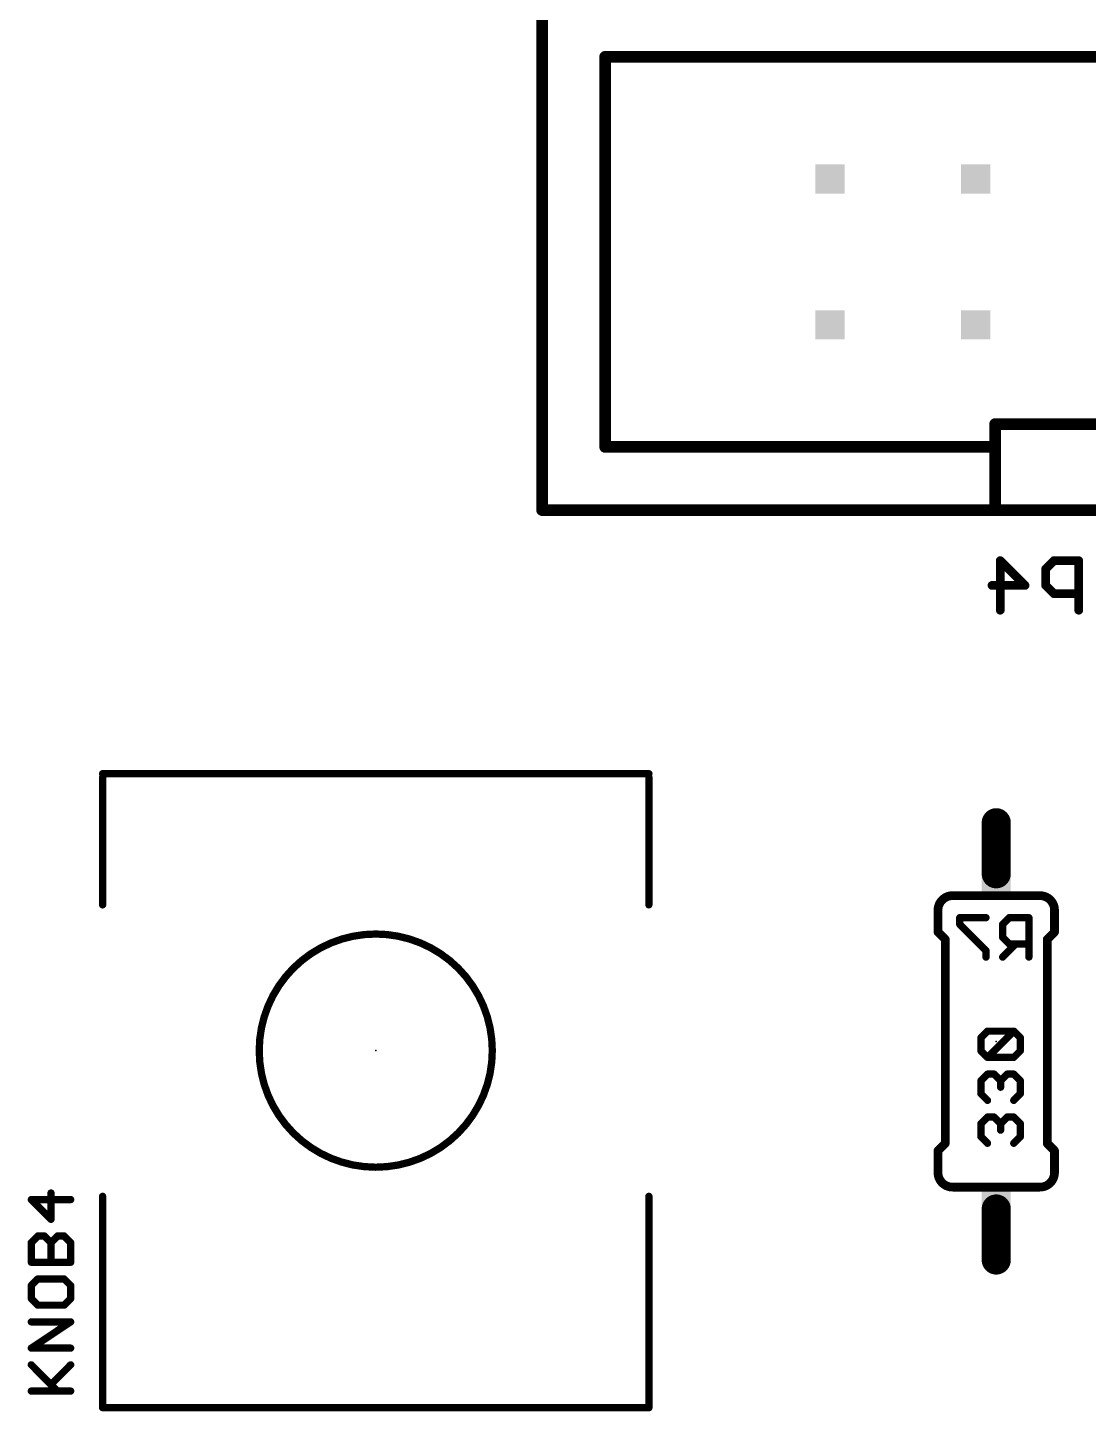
# Model space of a CAD drawing. Extents: x 0 to 100, y 1 to 103.
# Drawn here: x 63.93 to 82.42, y 26.71 to 50.83 of the extents above; entities that cross this region are included whole.
import ezdxf

# ---------------------------------------------------------------- set-up
doc = ezdxf.new("R2010")
doc.units = 0
for name, color, linetype in [('21', 253, 'CONTINUOUS'), ('22', 253, 'CONTINUOUS'), ('23', 7, 'CONTINUOUS'), ('24', 7, 'CONTINUOUS'), ('25', 253, 'CONTINUOUS'), ('26', 253, 'CONTINUOUS'), ('28', 253, 'CONTINUOUS'), ('52', 253, 'CONTINUOUS')]:
    doc.layers.add(name, color=color, linetype=linetype)

# ---------------------------------------------------------------- blocks, each defined once
blk = doc.blocks.new('RECT')
blk.add_solid([(-0.5, -0.5), (0.5, -0.5), (-0.5, 0.5), (0.5, 0.5)])

msp = doc.modelspace()

# ---------------------------------------------------------------- linework, layer by layer
at = {"layer": '21'}
for points, const_width in [([(65.2375, 37.8578, 1), (65.2375, 37.7942)], 0.0635), ([(74.7625, 37.7942, 1), (74.7625, 37.8578)], 0.0635), ([(65.2692, 37.7625, 1), (65.2057, 37.7625)], 0.0635), ([(74.7943, 37.7625, 1), (74.7308, 37.7625)], 0.0635), ([(65.2057, 35.54, 1), (65.2692, 35.54)], 0.0635), ([(74.7308, 35.54, 1), (74.7943, 35.54)], 0.0635), ([(70, 30.968, 1), (70, 35.032, 1), (70, 30.968)], 0.127), ([(65.2692, 30.46, 1), (65.2057, 30.46)], 0.0635), ([(74.7943, 30.46, 1), (74.7308, 30.46)], 0.0635), ([(65.2057, 26.777, 1), (65.2692, 26.777)], 0.0635), ([(65.2375, 26.8087, 1), (65.2375, 26.7453)], 0.0635), ([(74.7308, 26.777, 1), (74.7943, 26.777)], 0.0635), ([(74.7625, 26.7453, 1), (74.7625, 26.8087)], 0.0635)]:
    msp.add_lwpolyline(points, format="xyb", dxfattribs=dict(at, const_width=const_width))
at = {"layer": '21', "const_width": 0.127}
for points in [[(74.7625, 37.826), (65.2375, 37.826)], [(65.2375, 35.54), (65.2375, 37.7625)], [(74.7625, 35.54), (74.7625, 37.7625)], [(65.2375, 26.777), (65.2375, 30.46)], [(74.7625, 26.777), (74.7625, 30.46)], [(65.2375, 26.777), (74.7625, 26.777)]]:
    msp.add_lwpolyline(points, dxfattribs=at)
at = {"layer": '22'}
for points, const_width in [([(72.9, 51.42), (72.9, 42.42)], 0.2032), ([(85.2, 43.92), (80.8, 43.92)], 0.2032), ([(80.8, 43.92), (80.8, 42.42)], 0.2032), ([(72.9, 42.42), (80.8, 42.42)], 0.2032), ([(80.8, 42.42), (85.2, 42.42)], 0.2032), ([(81.581, 35.7008), (80.057, 35.7008)], 0.1524), ([(79.803, 35.4468), (79.803, 35.0658)], 0.1524), ([(81.835, 35.4468), (81.835, 35.0658)], 0.1524), ([(79.93, 34.9388), (79.803, 35.0658)], 0.1524), ([(79.93, 31.3828), (79.93, 34.9388)], 0.1524), ([(81.708, 34.9388), (81.835, 35.0658)], 0.1524), ([(81.708, 31.3828), (81.708, 34.9388)], 0.1524), ([(79.93, 31.3828), (79.803, 31.2558)], 0.1524), ([(81.708, 31.3828), (81.835, 31.2558)], 0.1524), ([(79.803, 30.8748), (79.803, 31.2558)], 0.1524), ([(81.835, 30.8748), (81.835, 31.2558)], 0.1524), ([(81.581, 30.6208), (80.057, 30.6208)], 0.1524)]:
    msp.add_lwpolyline(points, dxfattribs=dict(at, const_width=const_width))
for points, const_width in [([(80.8, 43.9708, 1), (80.8, 43.8692)], 0.1016), ([(80.8508, 43.92, 1), (80.7492, 43.92)], 0.1016), ([(72.9, 42.4708, 1), (72.9, 42.3692)], 0.1016), ([(72.8492, 42.42, 1), (72.9508, 42.42)], 0.1016), ([(80.8, 42.4708, 1), (80.8, 42.3692)], 0.1016), ([(80.7492, 42.42, 1), (80.8508, 42.42)], 0.1016), ([(80.8, 42.3692, 1), (80.8, 42.4708)], 0.1016), ([(80.057, 35.7008, 0.4142), (79.803, 35.4468)], 0.1524), ([(80.057, 35.7389, 1), (80.057, 35.6627)], 0.0762), ([(80.057, 35.6627, 1), (80.057, 35.7389)], 0.0762), ([(81.835, 35.4468, 0.4142), (81.581, 35.7008)], 0.1524), ([(81.581, 35.7389, 1), (81.581, 35.6627)], 0.0762), ([(81.581, 35.6627, 1), (81.581, 35.7389)], 0.0762), ([(79.8411, 35.4468, 1), (79.7649, 35.4468)], 0.0762), ([(79.7649, 35.4468, 1), (79.8411, 35.4468)], 0.0762), ([(81.8731, 35.4468, 1), (81.7969, 35.4468)], 0.0762), ([(81.7969, 35.4468, 1), (81.8731, 35.4468)], 0.0762), ([(79.7649, 35.0658, 1), (79.8411, 35.0658)], 0.0762), ([(79.8299, 35.0927, 1), (79.7761, 35.0389)], 0.0762), ([(79.9681, 34.9388, 1), (79.8919, 34.9388)], 0.0762), ([(79.9031, 34.9119, 1), (79.9569, 34.9657)], 0.0762), ([(81.7461, 34.9388, 1), (81.6699, 34.9388)], 0.0762), ([(81.6811, 34.9657, 1), (81.7349, 34.9119)], 0.0762), ([(81.7969, 35.0658, 1), (81.8731, 35.0658)], 0.0762), ([(81.8619, 35.0389, 1), (81.8081, 35.0927)], 0.0762), ([(79.8919, 31.3828, 1), (79.9681, 31.3828)], 0.0762), ([(79.9569, 31.3559, 1), (79.9031, 31.4097)], 0.0762), ([(81.6699, 31.3828, 1), (81.7461, 31.3828)], 0.0762), ([(81.7349, 31.4097, 1), (81.6811, 31.3559)], 0.0762), ([(79.8411, 31.2558, 1), (79.7649, 31.2558)], 0.0762), ([(79.7761, 31.2827, 1), (79.8299, 31.2289)], 0.0762), ([(81.8731, 31.2558, 1), (81.7969, 31.2558)], 0.0762), ([(81.8081, 31.2289, 1), (81.8619, 31.2827)], 0.0762), ([(79.803, 30.8748, 0.4142), (80.057, 30.6208)], 0.1524), ([(79.8411, 30.8748, 1), (79.7649, 30.8748)], 0.0762), ([(79.7649, 30.8748, 1), (79.8411, 30.8748)], 0.0762), ([(81.581, 30.6208, 0.4142), (81.835, 30.8748)], 0.1524), ([(81.8731, 30.8748, 1), (81.7969, 30.8748)], 0.0762), ([(81.7969, 30.8748, 1), (81.8731, 30.8748)], 0.0762), ([(80.057, 30.6589, 1), (80.057, 30.5827)], 0.0762), ([(80.057, 30.5827, 1), (80.057, 30.6589)], 0.0762), ([(81.581, 30.6589, 1), (81.581, 30.5827)], 0.0762), ([(81.581, 30.5827, 1), (81.581, 30.6589)], 0.0762)]:
    msp.add_lwpolyline(points, format="xyb", dxfattribs=dict(at, const_width=const_width))
at = {"layer": '23'}
msp.add_point((70, 33), dxfattribs=at)
at = {"layer": '24'}
msp.add_point((80.819, 33.1608), dxfattribs=at)
at = {"layer": '25', "const_width": 0.127}
for points in [[(64.6805, 30.4034), (63.9941, 30.4034)], [(63.9941, 30.4034), (64.3373, 30.0602)], [(64.3373, 30.0602), (64.3373, 30.5178)], [(63.9941, 29.6549), (64.1085, 29.7693)], [(63.9941, 29.3117), (63.9941, 29.6549)], [(64.1085, 29.7693), (64.2229, 29.7693)], [(64.2229, 29.7693), (64.3373, 29.6549)], [(64.3373, 29.6549), (64.4517, 29.7693)], [(64.3373, 29.3117), (64.3373, 29.6549)], [(64.4517, 29.7693), (64.5661, 29.7693)], [(64.5661, 29.7693), (64.6805, 29.6549)], [(64.6805, 29.6549), (64.6805, 29.3117)], [(64.6805, 29.3117), (63.9941, 29.3117)], [(64.1085, 29.0209), (63.9941, 28.9065)], [(63.9941, 28.9065), (63.9941, 28.6777)], [(64.5661, 29.0209), (64.1085, 29.0209)], [(64.6805, 28.9065), (64.5661, 29.0209)], [(64.6805, 28.6777), (64.6805, 28.9065)], [(63.9941, 28.6777), (64.1085, 28.5633)], [(64.5661, 28.5633), (64.6805, 28.6777)], [(64.1085, 28.5633), (64.5661, 28.5633)], [(63.9941, 27.8149), (64.6805, 28.2725)], [(64.6805, 28.2725), (63.9941, 28.2725)], [(64.6805, 27.8149), (63.9941, 27.8149)], [(64.4517, 27.0665), (63.9941, 27.5241)], [(64.3373, 27.1809), (64.6805, 27.5241)], [(63.9941, 27.0665), (64.6805, 27.0665)]]:
    msp.add_lwpolyline(points, dxfattribs=at)
at = {"layer": '25', "const_width": 0.0635}
for points in [[(63.9941, 30.4351, 1), (63.9941, 30.3716)], [(64.0166, 30.4258, 1), (63.9717, 30.3809)], [(64.3691, 30.5178, 1), (64.3056, 30.5178)], [(64.6805, 30.3716, 1), (64.6805, 30.4351)], [(64.3056, 30.0602, 1), (64.3691, 30.0602)], [(64.3149, 30.0377, 1), (64.3598, 30.0826)], [(64.0259, 29.6549, 1), (63.9624, 29.6549)], [(63.9717, 29.6774, 1), (64.0166, 29.6325)], [(64.1085, 29.8011, 1), (64.1085, 29.7376)], [(64.131, 29.7469, 1), (64.0861, 29.7918)], [(64.2454, 29.7918, 1), (64.2005, 29.7469)], [(64.2229, 29.7376, 1), (64.2229, 29.8011)], [(64.3691, 29.6549, 1), (64.3056, 29.6549)], [(64.3149, 29.6774, 1), (64.3598, 29.6325)], [(64.3149, 29.6325, 1), (64.3598, 29.6774)], [(64.4517, 29.8011, 1), (64.4517, 29.7376)], [(64.4742, 29.7469, 1), (64.4293, 29.7918)], [(64.5886, 29.7918, 1), (64.5437, 29.7469)], [(64.5661, 29.7376, 1), (64.5661, 29.8011)], [(64.7123, 29.6549, 1), (64.6488, 29.6549)], [(64.658, 29.6325, 1), (64.703, 29.6774)], [(63.9941, 29.3435, 1), (63.9941, 29.28)], [(63.9624, 29.3117, 1), (64.0259, 29.3117)], [(64.3056, 29.3117, 1), (64.3691, 29.3117)], [(64.6488, 29.3117, 1), (64.7123, 29.3117)], [(64.6805, 29.28, 1), (64.6805, 29.3435)], [(64.0259, 28.9065, 1), (63.9624, 28.9065)], [(63.9717, 28.929, 1), (64.0166, 28.8841)], [(64.1085, 29.0527, 1), (64.1085, 28.9892)], [(64.131, 28.9985, 1), (64.0861, 29.0434)], [(64.5886, 29.0434, 1), (64.5437, 28.9985)], [(64.5661, 28.9892, 1), (64.5661, 29.0527)], [(64.7123, 28.9065, 1), (64.6488, 28.9065)], [(64.658, 28.8841, 1), (64.703, 28.929)], [(63.9624, 28.6777, 1), (64.0259, 28.6777)], [(64.0166, 28.7002, 1), (63.9717, 28.6553)], [(64.6488, 28.6777, 1), (64.7123, 28.6777)], [(64.703, 28.6553, 1), (64.658, 28.7002)], [(64.1085, 28.5951, 1), (64.1085, 28.5316)], [(64.0861, 28.5409, 1), (64.131, 28.5858)], [(64.5437, 28.5858, 1), (64.5886, 28.5409)], [(64.5661, 28.5316, 1), (64.5661, 28.5951)], [(63.9941, 28.3043, 1), (63.9941, 28.2408)], [(64.6981, 28.2461, 1), (64.6629, 28.2989)], [(64.6805, 28.2408, 1), (64.6805, 28.3043)], [(63.9941, 27.8467, 1), (63.9941, 27.7832)], [(63.9765, 27.8413, 1), (64.0117, 27.7885)], [(64.6805, 27.7832, 1), (64.6805, 27.8467)], [(64.0166, 27.5465, 1), (63.9717, 27.5016)], [(64.703, 27.5016, 1), (64.658, 27.5465)], [(63.9941, 27.0983, 1), (63.9941, 27.0348)], [(64.3149, 27.2033, 1), (64.3598, 27.1584)], [(64.4293, 27.044, 1), (64.4742, 27.089)], [(64.6805, 27.0348, 1), (64.6805, 27.0983)]]:
    msp.add_lwpolyline(points, format="xyb", dxfattribs=at)
at = {"layer": '26'}
for points, const_width in [([(80.9161, 41.5665, 1), (80.8622, 41.5126)], 0.0762), ([(80.9273, 41.5395, 1), (80.8511, 41.5395)], 0.0762), ([(81.8247, 41.5776, 1), (81.8247, 41.5014)], 0.0762), ([(81.8516, 41.5126, 1), (81.7977, 41.5665)], 0.0762), ([(82.2949, 41.5395, 1), (82.2187, 41.5395)], 0.0762), ([(82.2568, 41.5014, 1), (82.2568, 41.5776)], 0.0762), ([(81.7187, 41.3955, 1), (81.6425, 41.3955)], 0.0762), ([(81.6537, 41.4224, 1), (81.7076, 41.3685)], 0.0762), ([(80.7451, 41.1455, 1), (80.7451, 41.0693)], 0.0762), ([(81.2944, 41.0804, 1), (81.3483, 41.1343)], 0.0762), ([(81.3213, 41.0693, 1), (81.3213, 41.1455)], 0.0762), ([(81.7076, 41.1343, 1), (81.6537, 41.0804)], 0.0762), ([(81.6425, 41.1074, 1), (81.7187, 41.1074)], 0.0762), ([(81.8247, 41.0014, 1), (81.8247, 40.9252)], 0.0762), ([(81.7977, 40.9364, 1), (81.8516, 40.9903)], 0.0762), ([(82.2568, 40.9252, 1), (82.2568, 41.0014)], 0.0762), ([(80.8511, 40.6752, 1), (80.9273, 40.6752)], 0.0762), ([(82.2187, 40.6752, 1), (82.2949, 40.6752)], 0.0762), ([(80.1823, 35.3482, 1), (80.1823, 35.2847)], 0.0635), ([(80.2141, 35.3165, 1), (80.1506, 35.3165)], 0.0635), ([(80.1506, 35.2021, 1), (80.2141, 35.2021)], 0.0635), ([(80.2048, 35.2245, 1), (80.1599, 35.1796)], 0.0635), ([(80.6399, 35.2847, 1), (80.6399, 35.3482)], 0.0635), ([(80.9625, 35.2021, 1), (80.899, 35.2021)], 0.0635), ([(80.9083, 35.2245, 1), (80.9532, 35.1796)], 0.0635), ([(81.0451, 35.3482, 1), (81.0451, 35.2847)], 0.0635), ([(81.0676, 35.294, 1), (81.0227, 35.3389)], 0.0635), ([(81.4201, 35.3165, 1), (81.3566, 35.3165)], 0.0635), ([(81.3883, 35.2847, 1), (81.3883, 35.3482)], 0.0635), ([(80.899, 34.9733, 1), (80.9625, 34.9733)], 0.0635), ([(80.9532, 34.9957, 1), (80.9083, 34.9508)], 0.0635), ([(80.6717, 34.7445, 1), (80.6082, 34.7445)], 0.0635), ([(80.6175, 34.722, 1), (80.6624, 34.7669)], 0.0635), ([(81.0451, 34.8906, 1), (81.0451, 34.8271)], 0.0635), ([(81.0227, 34.8364, 1), (81.0676, 34.8813)], 0.0635), ([(81.182, 34.8364, 1), (81.1371, 34.8813)], 0.0635), ([(81.3883, 34.8271, 1), (81.3883, 34.8906)], 0.0635), ([(80.6082, 34.6301, 1), (80.6717, 34.6301)], 0.0635), ([(80.9083, 34.6526, 1), (80.9532, 34.6076)], 0.0635), ([(81.3566, 34.6301, 1), (81.4201, 34.6301)], 0.0635)]:
    msp.add_lwpolyline(points, format="xyb", dxfattribs=dict(at, const_width=const_width))
for points, const_width in [([(80.8892, 40.6752), (80.8892, 41.5395)], 0.1524), ([(80.8892, 41.5395), (81.3213, 41.1074)], 0.1524), ([(81.8247, 41.5395), (81.6806, 41.3955)], 0.1524), ([(82.2568, 41.5395), (81.8247, 41.5395)], 0.1524), ([(82.2568, 40.6752), (82.2568, 41.5395)], 0.1524), ([(81.6806, 41.3955), (81.6806, 41.1074)], 0.1524), ([(81.3213, 41.1074), (80.7451, 41.1074)], 0.1524), ([(81.6806, 41.1074), (81.8247, 40.9633)], 0.1524), ([(81.8247, 40.9633), (82.2568, 40.9633)], 0.1524), ([(80.6399, 35.3165), (80.1823, 35.3165)], 0.127), ([(80.1823, 35.3165), (80.1823, 35.2021)], 0.127), ([(80.1823, 35.2021), (80.6399, 34.7445)], 0.127), ([(81.0451, 35.3165), (80.9307, 35.2021)], 0.127), ([(80.9307, 35.2021), (80.9307, 34.9733)], 0.127), ([(81.3883, 35.3165), (81.0451, 35.3165)], 0.127), ([(81.3883, 34.6301), (81.3883, 35.3165)], 0.127), ([(80.9307, 34.9733), (81.0451, 34.8589)], 0.127), ([(80.6399, 34.7445), (80.6399, 34.6301)], 0.127), ([(81.1595, 34.8589), (80.9307, 34.6301)], 0.127), ([(81.0451, 34.8589), (81.3883, 34.8589)], 0.127)]:
    msp.add_lwpolyline(points, dxfattribs=dict(at, const_width=const_width))
at = {"layer": '28', "const_width": 0.127}
for points in [[(80.6667, 33.3391), (80.5523, 33.2247)], [(80.5523, 33.2247), (80.5523, 32.9959)], [(81.1243, 33.3391), (80.6667, 33.3391)], [(80.6667, 32.8815), (81.1243, 33.3391)], [(81.2387, 33.2247), (81.1243, 33.3391)], [(81.2387, 32.9959), (81.2387, 33.2247)], [(80.5523, 32.9959), (80.6667, 32.8815)], [(81.1243, 32.8815), (81.2387, 32.9959)], [(80.6667, 32.8815), (81.1243, 32.8815)], [(80.6667, 32.5907), (80.5523, 32.4763)], [(80.7811, 32.5907), (80.6667, 32.5907)], [(80.8955, 32.4763), (80.7811, 32.5907)], [(81.0099, 32.5907), (80.8955, 32.4763)], [(81.1243, 32.5907), (81.0099, 32.5907)], [(81.2387, 32.4763), (81.1243, 32.5907)], [(80.5523, 32.4763), (80.5523, 32.2475)], [(80.8955, 32.4763), (80.8955, 32.3619)], [(81.2387, 32.2475), (81.2387, 32.4763)], [(80.5523, 32.2475), (80.6667, 32.1331)], [(81.1243, 32.1331), (81.2387, 32.2475)], [(80.6667, 31.8422), (80.5523, 31.7278)], [(80.7811, 31.8422), (80.6667, 31.8422)], [(80.8955, 31.7278), (80.7811, 31.8422)], [(81.0099, 31.8422), (80.8955, 31.7278)], [(81.1243, 31.8422), (81.0099, 31.8422)], [(81.2387, 31.7278), (81.1243, 31.8422)], [(80.5523, 31.7278), (80.5523, 31.4991)], [(80.8955, 31.7278), (80.8955, 31.6134)], [(81.2387, 31.4991), (81.2387, 31.7278)], [(80.5523, 31.4991), (80.6667, 31.3847)], [(81.1243, 31.3847), (81.2387, 31.4991)]]:
    msp.add_lwpolyline(points, dxfattribs=at)
at = {"layer": '28', "const_width": 0.0635}
for points in [[(80.5841, 33.2247, 1), (80.5206, 33.2247)], [(80.5298, 33.2471, 1), (80.5748, 33.2022)], [(80.6667, 33.3708, 1), (80.6667, 33.3073)], [(80.6891, 33.3166, 1), (80.6442, 33.3615)], [(81.1467, 33.3615, 1), (81.1018, 33.3166)], [(81.1467, 33.3166, 1), (81.1018, 33.3615)], [(81.1243, 33.3073, 1), (81.1243, 33.3708)], [(81.2704, 33.2247, 1), (81.2069, 33.2247)], [(81.2162, 33.2022, 1), (81.2611, 33.2471)], [(80.5748, 33.0183, 1), (80.5298, 32.9734)], [(81.2611, 32.9734, 1), (81.2162, 33.0183)], [(80.5206, 32.9959, 1), (80.5841, 32.9959)], [(80.6667, 32.9132, 1), (80.6667, 32.8497)], [(80.6442, 32.9039, 1), (80.6891, 32.859)], [(80.6442, 32.859, 1), (80.6891, 32.9039)], [(81.1018, 32.9039, 1), (81.1467, 32.859)], [(81.1243, 32.8497, 1), (81.1243, 32.9132)], [(81.2069, 32.9959, 1), (81.2704, 32.9959)], [(80.6667, 32.6224, 1), (80.6667, 32.5589)], [(80.6891, 32.5682, 1), (80.6442, 32.6131)], [(80.8035, 32.6131, 1), (80.7586, 32.5682)], [(80.7811, 32.5589, 1), (80.7811, 32.6224)], [(81.0099, 32.6224, 1), (81.0099, 32.5589)], [(81.0323, 32.5682, 1), (80.9874, 32.6131)], [(81.1467, 32.6131, 1), (81.1018, 32.5682)], [(81.1243, 32.5589, 1), (81.1243, 32.6224)], [(80.5841, 32.4763, 1), (80.5206, 32.4763)], [(80.5298, 32.4987, 1), (80.5748, 32.4538)], [(80.9272, 32.4763, 1), (80.8637, 32.4763)], [(80.8637, 32.3619, 1), (80.9272, 32.3619)], [(80.873, 32.4987, 1), (80.9179, 32.4538)], [(80.873, 32.4538, 1), (80.9179, 32.4987)], [(81.2704, 32.4763, 1), (81.2069, 32.4763)], [(81.2162, 32.4538, 1), (81.2611, 32.4987)], [(80.5748, 32.2699, 1), (80.5298, 32.225)], [(80.5206, 32.2475, 1), (80.5841, 32.2475)], [(80.6442, 32.1106, 1), (80.6891, 32.1555)], [(81.1018, 32.1555, 1), (81.1467, 32.1106)], [(81.2069, 32.2475, 1), (81.2704, 32.2475)], [(81.2611, 32.225, 1), (81.2162, 32.2699)], [(80.6667, 31.874, 1), (80.6667, 31.8105)], [(80.6891, 31.8198, 1), (80.6442, 31.8647)], [(80.8035, 31.8647, 1), (80.7586, 31.8198)], [(80.7811, 31.8105, 1), (80.7811, 31.874)], [(81.0099, 31.874, 1), (81.0099, 31.8105)], [(81.0323, 31.8198, 1), (80.9874, 31.8647)], [(81.1467, 31.8647, 1), (81.1018, 31.8198)], [(81.1243, 31.8105, 1), (81.1243, 31.874)], [(80.5841, 31.7278, 1), (80.5206, 31.7278)], [(80.5298, 31.7503, 1), (80.5748, 31.7054)], [(80.9272, 31.7278, 1), (80.8637, 31.7278)], [(80.8637, 31.6134, 1), (80.9272, 31.6134)], [(80.873, 31.7503, 1), (80.9179, 31.7054)], [(80.873, 31.7054, 1), (80.9179, 31.7503)], [(81.2704, 31.7278, 1), (81.2069, 31.7278)], [(81.2162, 31.7054, 1), (81.2611, 31.7503)], [(80.5748, 31.5215, 1), (80.5298, 31.4766)], [(80.5206, 31.4991, 1), (80.5841, 31.4991)], [(80.6442, 31.3622, 1), (80.6891, 31.4071)], [(81.1018, 31.4071, 1), (81.1467, 31.3622)], [(81.2069, 31.4991, 1), (81.2704, 31.4991)], [(81.2611, 31.4766, 1), (81.2162, 31.5215)]]:
    msp.add_lwpolyline(points, format="xyb", dxfattribs=at)
at = {"layer": '52'}
for points, const_width in [([(92, 50.32), (74, 50.32)], 0.2032), ([(74, 43.52), (74, 50.32)], 0.2032), ([(74, 43.52), (80.8, 43.52)], 0.2032), ([(80.819, 36.9708), (80.819, 36.0818)], 0.508), ([(80.819, 29.3508), (80.819, 30.2398)], 0.508)]:
    msp.add_lwpolyline(points, dxfattribs=dict(at, const_width=const_width))
for points, const_width in [([(74, 50.3708, 1), (74, 50.2692)], 0.1016), ([(74.0508, 50.32, 1), (73.9492, 50.32)], 0.1016), ([(74, 43.5708, 1), (74, 43.4692)], 0.1016), ([(73.9492, 43.52, 1), (74.0508, 43.52)], 0.1016), ([(80.8, 43.4692, 1), (80.8, 43.5708)], 0.1016), ([(80.946, 36.9708, 1), (80.692, 36.9708)], 0.254), ([(80.692, 36.0818, 1), (80.946, 36.0818)], 0.254), ([(80.946, 30.2398, 1), (80.692, 30.2398)], 0.254), ([(80.692, 29.3508, 1), (80.946, 29.3508)], 0.254)]:
    msp.add_lwpolyline(points, format="xyb", dxfattribs=dict(at, const_width=const_width))

# ---------------------------------------------------------------- block references
at = {"layer": '22', "xscale": 0.381, "yscale": 0.508, "rotation": 270}
for p in [(80.819, 35.8913), (80.819, 30.4303)]:
    msp.add_blockref('RECT', p, dxfattribs=at)
at = {"layer": '52', "xscale": 0.508, "yscale": 0.508, "rotation": 180}
for p in [(77.92, 48.19), (80.46, 48.19), (80.46, 48.19), (77.92, 45.65), (80.46, 45.65), (80.46, 45.65)]:
    msp.add_blockref('RECT', p, dxfattribs=at)

doc.saveas('drawing.dxf')
